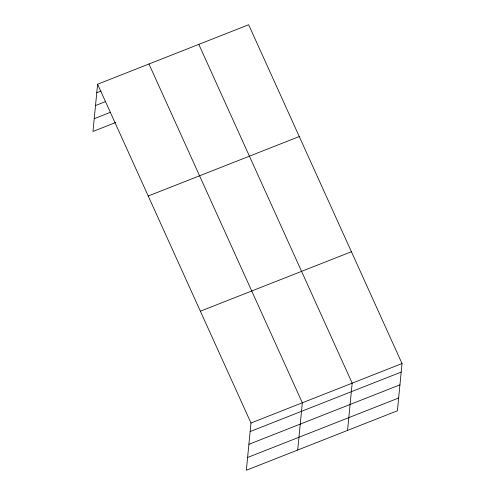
<?xml version="1.0" encoding="UTF-8"?>
<svg xmlns="http://www.w3.org/2000/svg" width="495" height="495" viewBox="0 0 495 495"><rect width="100%" height="100%" fill="white"/><g stroke="black" fill="none" stroke-linecap="round" stroke-linejoin="round"><path stroke-width="0.74" d="M97.608 84.218L250.984 423.002L246.349 470.25L397.392 410.782L402.027 363.54L248.651 24.75L97.608 84.218L92.973 131.46L115.799 122.475M297.705 450.029L302.34 402.788L148.964 63.997M347.552 430.409L352.18 383.161L198.804 44.377M96.773 92.757L101.048 91.074M95.516 105.528L105.503 101.599M94.229 118.689L110.633 112.229M148.222 196.014L299.265 136.552M200.37 311.207L351.413 251.738M250.984 423.002L402.027 363.54M250.142 431.547L401.191 372.079M248.892 444.318L399.935 384.85M247.599 457.479L398.648 398.011"/></g></svg>
